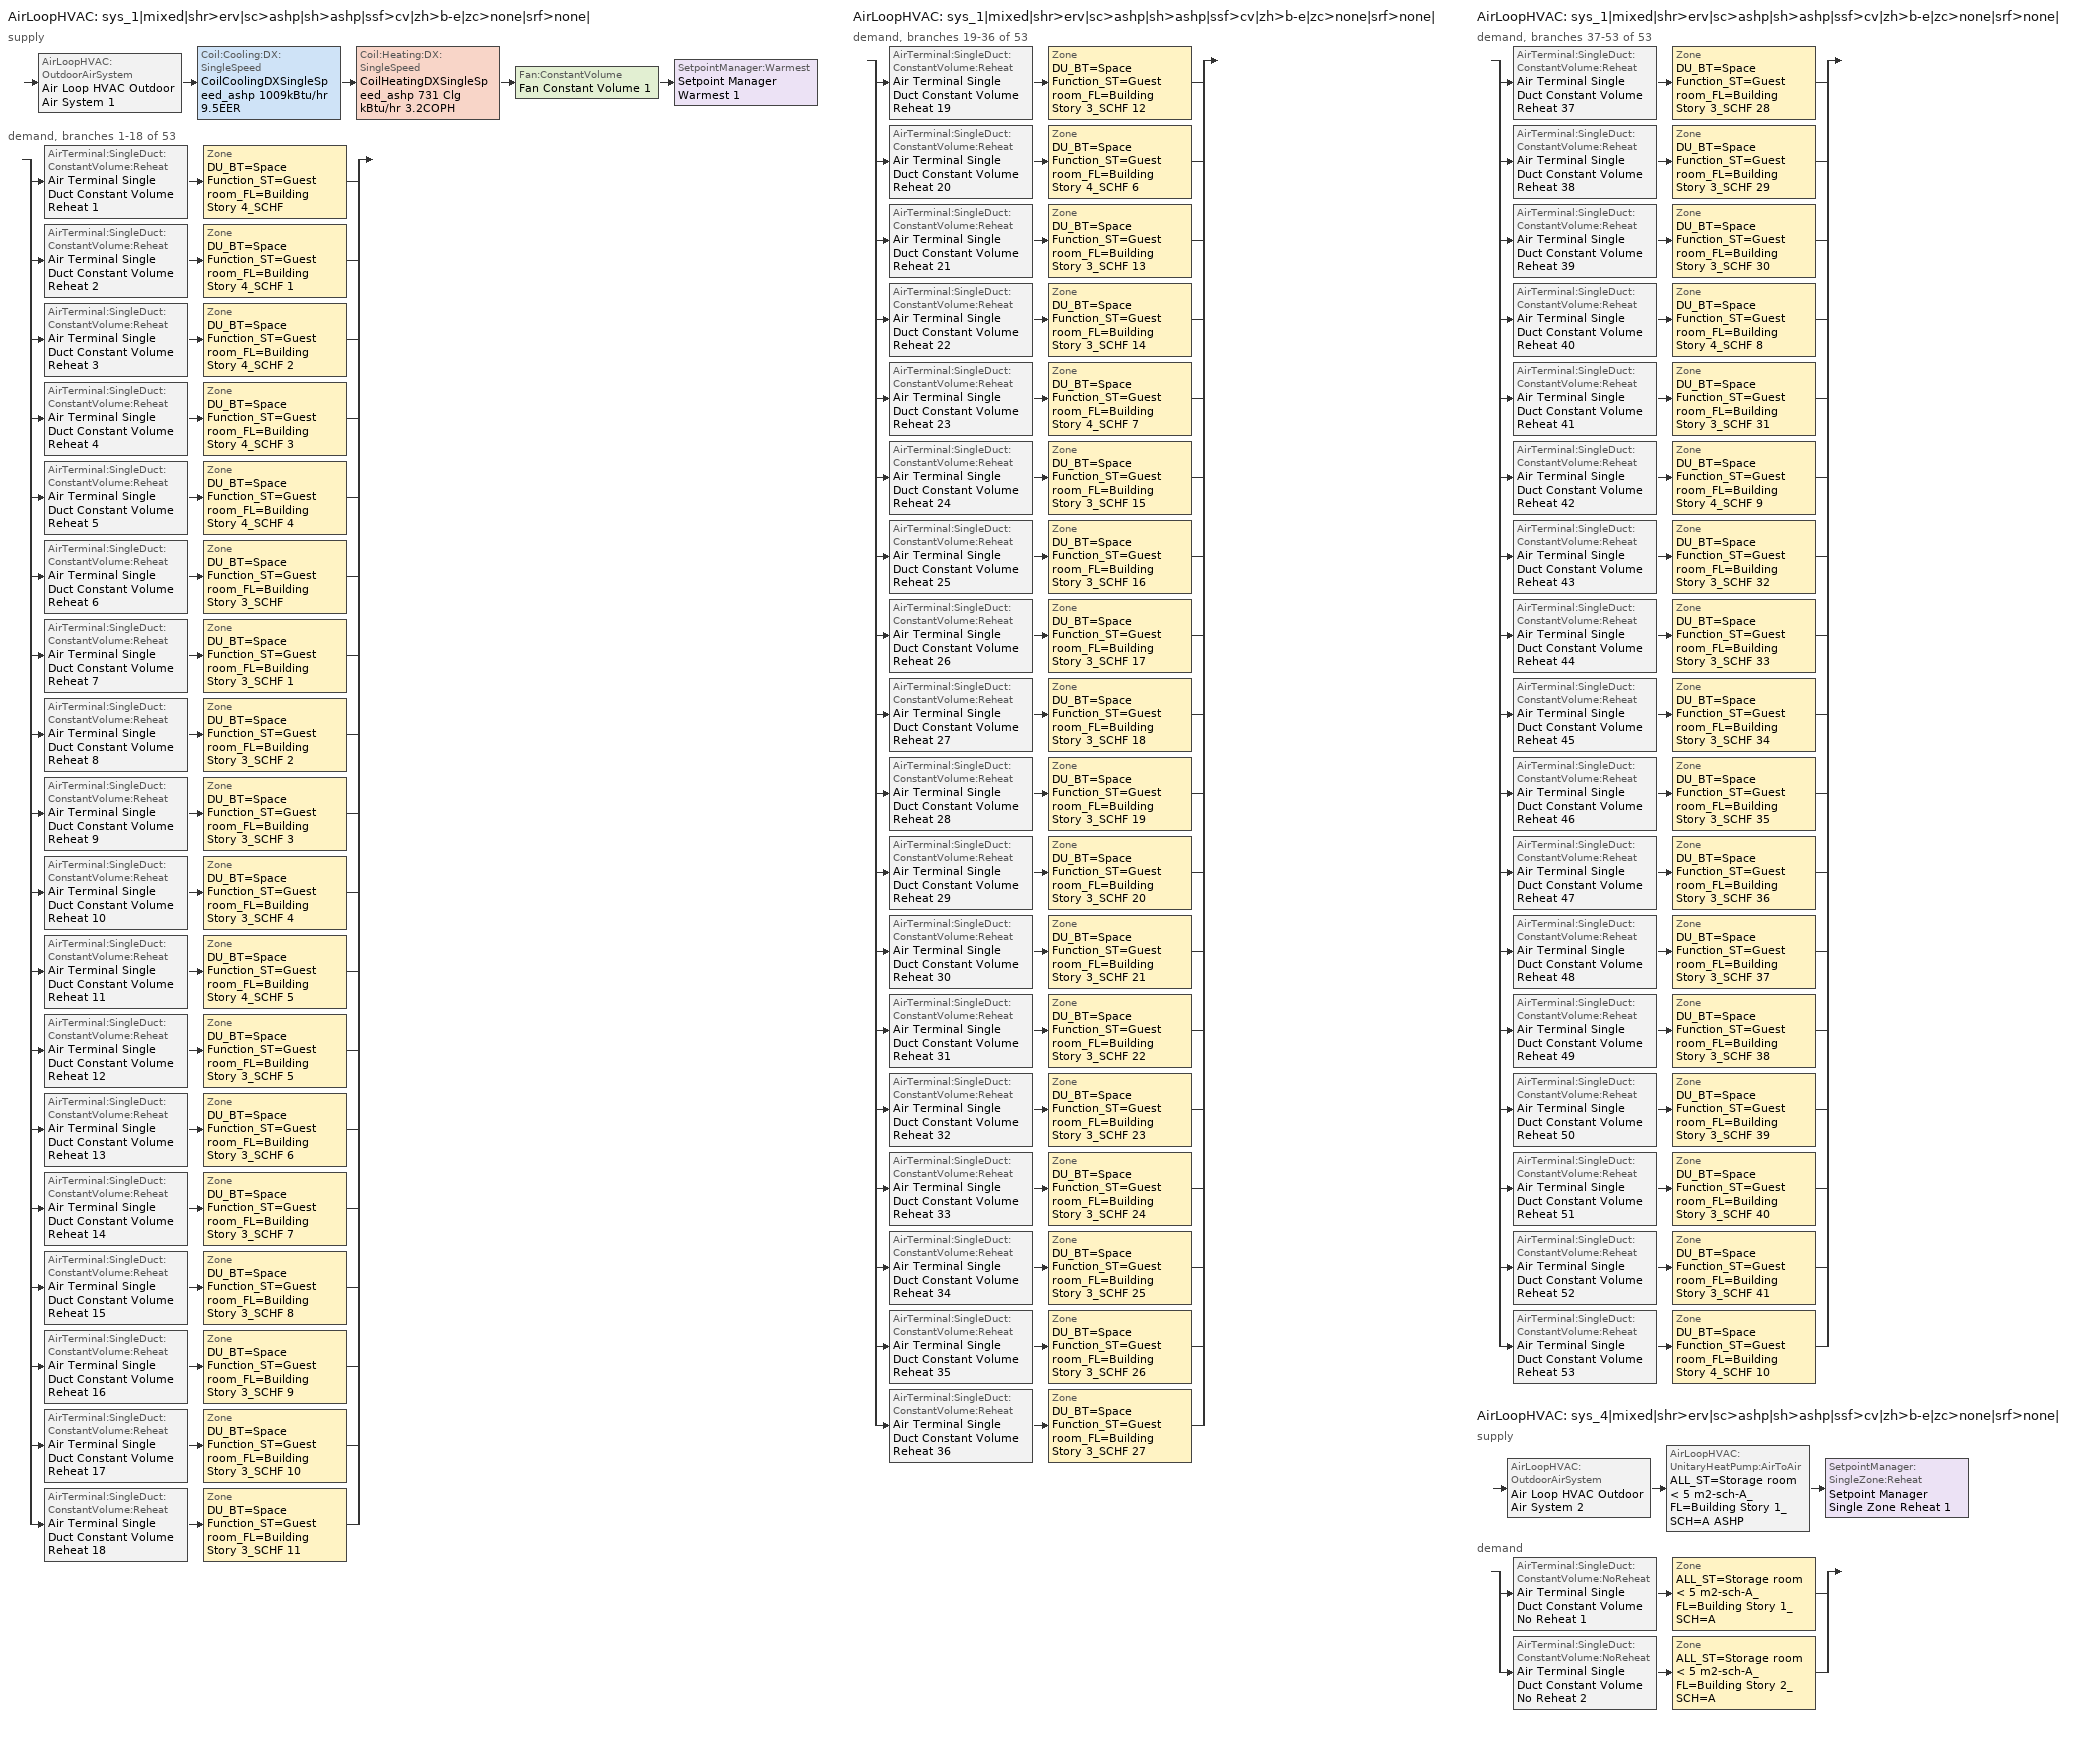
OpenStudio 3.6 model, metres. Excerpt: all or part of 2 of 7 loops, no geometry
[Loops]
AirLoopHVAC 'sys_1|mixed|shr>erv|sc>ashp|sh>ashp|ssf>cv|zh>b-e|zc>none|srf>none|'
 supply: AirLoopHVAC:OutdoorAirSystem 'Air Loop HVAC Outdoor Air System 1' > Coil:Cooling:DX:SingleSpeed 'CoilCoolingDXSingleSpeed_ashp 1009kBtu/hr 9.5EER' > Coil:Heating:DX:SingleSpeed 'CoilHeatingDXSingleSpeed_ashp 731 Clg kBtu/hr 3.2COPH' > Fan:ConstantVolume 'Fan Constant Volume 1' > SetpointManager:Warmest 'Setpoint Manager Warmest 1'
 demand, branches 1-18 of 53: split
  | AirTerminal:SingleDuct:ConstantVolume:Reheat 'Air Terminal Single Duct Constant Volume Reheat 1' > Zone 'DU_BT=Space Function_ST=Guest room_FL=Building Story 4_SCHF'
  | AirTerminal:SingleDuct:ConstantVolume:Reheat 'Air Terminal Single Duct Constant Volume Reheat 2' > Zone 'DU_BT=Space Function_ST=Guest room_FL=Building Story 4_SCHF 1'
  | AirTerminal:SingleDuct:ConstantVolume:Reheat 'Air Terminal Single Duct Constant Volume Reheat 3' > Zone 'DU_BT=Space Function_ST=Guest room_FL=Building Story 4_SCHF 2'
  | AirTerminal:SingleDuct:ConstantVolume:Reheat 'Air Terminal Single Duct Constant Volume Reheat 4' > Zone 'DU_BT=Space Function_ST=Guest room_FL=Building Story 4_SCHF 3'
  | AirTerminal:SingleDuct:ConstantVolume:Reheat 'Air Terminal Single Duct Constant Volume Reheat 5' > Zone 'DU_BT=Space Function_ST=Guest room_FL=Building Story 4_SCHF 4'
  | AirTerminal:SingleDuct:ConstantVolume:Reheat 'Air Terminal Single Duct Constant Volume Reheat 6' > Zone 'DU_BT=Space Function_ST=Guest room_FL=Building Story 3_SCHF'
  | AirTerminal:SingleDuct:ConstantVolume:Reheat 'Air Terminal Single Duct Constant Volume Reheat 7' > Zone 'DU_BT=Space Function_ST=Guest room_FL=Building Story 3_SCHF 1'
  | AirTerminal:SingleDuct:ConstantVolume:Reheat 'Air Terminal Single Duct Constant Volume Reheat 8' > Zone 'DU_BT=Space Function_ST=Guest room_FL=Building Story 3_SCHF 2'
  | AirTerminal:SingleDuct:ConstantVolume:Reheat 'Air Terminal Single Duct Constant Volume Reheat 9' > Zone 'DU_BT=Space Function_ST=Guest room_FL=Building Story 3_SCHF 3'
  | AirTerminal:SingleDuct:ConstantVolume:Reheat 'Air Terminal Single Duct Constant Volume Reheat 10' > Zone 'DU_BT=Space Function_ST=Guest room_FL=Building Story 3_SCHF 4'
  | AirTerminal:SingleDuct:ConstantVolume:Reheat 'Air Terminal Single Duct Constant Volume Reheat 11' > Zone 'DU_BT=Space Function_ST=Guest room_FL=Building Story 4_SCHF 5'
  | AirTerminal:SingleDuct:ConstantVolume:Reheat 'Air Terminal Single Duct Constant Volume Reheat 12' > Zone 'DU_BT=Space Function_ST=Guest room_FL=Building Story 3_SCHF 5'
  | AirTerminal:SingleDuct:ConstantVolume:Reheat 'Air Terminal Single Duct Constant Volume Reheat 13' > Zone 'DU_BT=Space Function_ST=Guest room_FL=Building Story 3_SCHF 6'
  | AirTerminal:SingleDuct:ConstantVolume:Reheat 'Air Terminal Single Duct Constant Volume Reheat 14' > Zone 'DU_BT=Space Function_ST=Guest room_FL=Building Story 3_SCHF 7'
  | AirTerminal:SingleDuct:ConstantVolume:Reheat 'Air Terminal Single Duct Constant Volume Reheat 15' > Zone 'DU_BT=Space Function_ST=Guest room_FL=Building Story 3_SCHF 8'
  | AirTerminal:SingleDuct:ConstantVolume:Reheat 'Air Terminal Single Duct Constant Volume Reheat 16' > Zone 'DU_BT=Space Function_ST=Guest room_FL=Building Story 3_SCHF 9'
  | AirTerminal:SingleDuct:ConstantVolume:Reheat 'Air Terminal Single Duct Constant Volume Reheat 17' > Zone 'DU_BT=Space Function_ST=Guest room_FL=Building Story 3_SCHF 10'
  | AirTerminal:SingleDuct:ConstantVolume:Reheat 'Air Terminal Single Duct Constant Volume Reheat 18' > Zone 'DU_BT=Space Function_ST=Guest room_FL=Building Story 3_SCHF 11'
AirLoopHVAC 'sys_1|mixed|shr>erv|sc>ashp|sh>ashp|ssf>cv|zh>b-e|zc>none|srf>none|'
 demand, branches 19-36 of 53: split
  | AirTerminal:SingleDuct:ConstantVolume:Reheat 'Air Terminal Single Duct Constant Volume Reheat 19' > Zone 'DU_BT=Space Function_ST=Guest room_FL=Building Story 3_SCHF 12'
  | AirTerminal:SingleDuct:ConstantVolume:Reheat 'Air Terminal Single Duct Constant Volume Reheat 20' > Zone 'DU_BT=Space Function_ST=Guest room_FL=Building Story 4_SCHF 6'
  | AirTerminal:SingleDuct:ConstantVolume:Reheat 'Air Terminal Single Duct Constant Volume Reheat 21' > Zone 'DU_BT=Space Function_ST=Guest room_FL=Building Story 3_SCHF 13'
  | AirTerminal:SingleDuct:ConstantVolume:Reheat 'Air Terminal Single Duct Constant Volume Reheat 22' > Zone 'DU_BT=Space Function_ST=Guest room_FL=Building Story 3_SCHF 14'
  | AirTerminal:SingleDuct:ConstantVolume:Reheat 'Air Terminal Single Duct Constant Volume Reheat 23' > Zone 'DU_BT=Space Function_ST=Guest room_FL=Building Story 4_SCHF 7'
  | AirTerminal:SingleDuct:ConstantVolume:Reheat 'Air Terminal Single Duct Constant Volume Reheat 24' > Zone 'DU_BT=Space Function_ST=Guest room_FL=Building Story 3_SCHF 15'
  | AirTerminal:SingleDuct:ConstantVolume:Reheat 'Air Terminal Single Duct Constant Volume Reheat 25' > Zone 'DU_BT=Space Function_ST=Guest room_FL=Building Story 3_SCHF 16'
  | AirTerminal:SingleDuct:ConstantVolume:Reheat 'Air Terminal Single Duct Constant Volume Reheat 26' > Zone 'DU_BT=Space Function_ST=Guest room_FL=Building Story 3_SCHF 17'
  | AirTerminal:SingleDuct:ConstantVolume:Reheat 'Air Terminal Single Duct Constant Volume Reheat 27' > Zone 'DU_BT=Space Function_ST=Guest room_FL=Building Story 3_SCHF 18'
  | AirTerminal:SingleDuct:ConstantVolume:Reheat 'Air Terminal Single Duct Constant Volume Reheat 28' > Zone 'DU_BT=Space Function_ST=Guest room_FL=Building Story 3_SCHF 19'
  | AirTerminal:SingleDuct:ConstantVolume:Reheat 'Air Terminal Single Duct Constant Volume Reheat 29' > Zone 'DU_BT=Space Function_ST=Guest room_FL=Building Story 3_SCHF 20'
  | AirTerminal:SingleDuct:ConstantVolume:Reheat 'Air Terminal Single Duct Constant Volume Reheat 30' > Zone 'DU_BT=Space Function_ST=Guest room_FL=Building Story 3_SCHF 21'
  | AirTerminal:SingleDuct:ConstantVolume:Reheat 'Air Terminal Single Duct Constant Volume Reheat 31' > Zone 'DU_BT=Space Function_ST=Guest room_FL=Building Story 3_SCHF 22'
  | AirTerminal:SingleDuct:ConstantVolume:Reheat 'Air Terminal Single Duct Constant Volume Reheat 32' > Zone 'DU_BT=Space Function_ST=Guest room_FL=Building Story 3_SCHF 23'
  | AirTerminal:SingleDuct:ConstantVolume:Reheat 'Air Terminal Single Duct Constant Volume Reheat 33' > Zone 'DU_BT=Space Function_ST=Guest room_FL=Building Story 3_SCHF 24'
  | AirTerminal:SingleDuct:ConstantVolume:Reheat 'Air Terminal Single Duct Constant Volume Reheat 34' > Zone 'DU_BT=Space Function_ST=Guest room_FL=Building Story 3_SCHF 25'
  | AirTerminal:SingleDuct:ConstantVolume:Reheat 'Air Terminal Single Duct Constant Volume Reheat 35' > Zone 'DU_BT=Space Function_ST=Guest room_FL=Building Story 3_SCHF 26'
  | AirTerminal:SingleDuct:ConstantVolume:Reheat 'Air Terminal Single Duct Constant Volume Reheat 36' > Zone 'DU_BT=Space Function_ST=Guest room_FL=Building Story 3_SCHF 27'
AirLoopHVAC 'sys_1|mixed|shr>erv|sc>ashp|sh>ashp|ssf>cv|zh>b-e|zc>none|srf>none|'
 demand, branches 37-53 of 53: split
  | AirTerminal:SingleDuct:ConstantVolume:Reheat 'Air Terminal Single Duct Constant Volume Reheat 37' > Zone 'DU_BT=Space Function_ST=Guest room_FL=Building Story 3_SCHF 28'
  | AirTerminal:SingleDuct:ConstantVolume:Reheat 'Air Terminal Single Duct Constant Volume Reheat 38' > Zone 'DU_BT=Space Function_ST=Guest room_FL=Building Story 3_SCHF 29'
  | AirTerminal:SingleDuct:ConstantVolume:Reheat 'Air Terminal Single Duct Constant Volume Reheat 39' > Zone 'DU_BT=Space Function_ST=Guest room_FL=Building Story 3_SCHF 30'
  | AirTerminal:SingleDuct:ConstantVolume:Reheat 'Air Terminal Single Duct Constant Volume Reheat 40' > Zone 'DU_BT=Space Function_ST=Guest room_FL=Building Story 4_SCHF 8'
  | AirTerminal:SingleDuct:ConstantVolume:Reheat 'Air Terminal Single Duct Constant Volume Reheat 41' > Zone 'DU_BT=Space Function_ST=Guest room_FL=Building Story 3_SCHF 31'
  | AirTerminal:SingleDuct:ConstantVolume:Reheat 'Air Terminal Single Duct Constant Volume Reheat 42' > Zone 'DU_BT=Space Function_ST=Guest room_FL=Building Story 4_SCHF 9'
  | AirTerminal:SingleDuct:ConstantVolume:Reheat 'Air Terminal Single Duct Constant Volume Reheat 43' > Zone 'DU_BT=Space Function_ST=Guest room_FL=Building Story 3_SCHF 32'
  | AirTerminal:SingleDuct:ConstantVolume:Reheat 'Air Terminal Single Duct Constant Volume Reheat 44' > Zone 'DU_BT=Space Function_ST=Guest room_FL=Building Story 3_SCHF 33'
  | AirTerminal:SingleDuct:ConstantVolume:Reheat 'Air Terminal Single Duct Constant Volume Reheat 45' > Zone 'DU_BT=Space Function_ST=Guest room_FL=Building Story 3_SCHF 34'
  | AirTerminal:SingleDuct:ConstantVolume:Reheat 'Air Terminal Single Duct Constant Volume Reheat 46' > Zone 'DU_BT=Space Function_ST=Guest room_FL=Building Story 3_SCHF 35'
  | AirTerminal:SingleDuct:ConstantVolume:Reheat 'Air Terminal Single Duct Constant Volume Reheat 47' > Zone 'DU_BT=Space Function_ST=Guest room_FL=Building Story 3_SCHF 36'
  | AirTerminal:SingleDuct:ConstantVolume:Reheat 'Air Terminal Single Duct Constant Volume Reheat 48' > Zone 'DU_BT=Space Function_ST=Guest room_FL=Building Story 3_SCHF 37'
  | AirTerminal:SingleDuct:ConstantVolume:Reheat 'Air Terminal Single Duct Constant Volume Reheat 49' > Zone 'DU_BT=Space Function_ST=Guest room_FL=Building Story 3_SCHF 38'
  | AirTerminal:SingleDuct:ConstantVolume:Reheat 'Air Terminal Single Duct Constant Volume Reheat 50' > Zone 'DU_BT=Space Function_ST=Guest room_FL=Building Story 3_SCHF 39'
  | AirTerminal:SingleDuct:ConstantVolume:Reheat 'Air Terminal Single Duct Constant Volume Reheat 51' > Zone 'DU_BT=Space Function_ST=Guest room_FL=Building Story 3_SCHF 40'
  | AirTerminal:SingleDuct:ConstantVolume:Reheat 'Air Terminal Single Duct Constant Volume Reheat 52' > Zone 'DU_BT=Space Function_ST=Guest room_FL=Building Story 3_SCHF 41'
  | AirTerminal:SingleDuct:ConstantVolume:Reheat 'Air Terminal Single Duct Constant Volume Reheat 53' > Zone 'DU_BT=Space Function_ST=Guest room_FL=Building Story 4_SCHF 10'
AirLoopHVAC 'sys_4|mixed|shr>erv|sc>ashp|sh>ashp|ssf>cv|zh>b-e|zc>none|srf>none|'
 supply: AirLoopHVAC:OutdoorAirSystem 'Air Loop HVAC Outdoor Air System 2' > AirLoopHVAC:UnitaryHeatPump:AirToAir 'ALL_ST=Storage room < 5 m2-sch-A_FL=Building Story 1_SCH=A ASHP' > SetpointManager:SingleZone:Reheat 'Setpoint Manager Single Zone Reheat 1'
 demand: split
  | AirTerminal:SingleDuct:ConstantVolume:NoReheat 'Air Terminal Single Duct Constant Volume No Reheat 1' > Zone 'ALL_ST=Storage room < 5 m2-sch-A_FL=Building Story 1_SCH=A'
  | AirTerminal:SingleDuct:ConstantVolume:NoReheat 'Air Terminal Single Duct Constant Volume No Reheat 2' > Zone 'ALL_ST=Storage room < 5 m2-sch-A_FL=Building Story 2_SCH=A'
[Sizing:Zone] Zone Cooling Design Supply Air Temperature Input Method=TemperatureDifference; Zone Cooling Design Supply Air Temperature {C}=14; Zone Cooling Design Supply Air Temperature Difference {deltaC}=11; Zone Heating Design Supply Air Temperature Input Method=TemperatureDifference; Zone Heating Design Supply Air Temperature {C}=40; Zone Heating Design Supply Air Temperature Difference {deltaC}=21; Zone Cooling Design Supply Air Humidity Ratio {kg-H2O/kg-air}=0.0085; Zone Heating Design Supply Air Humidity Ratio {kg-H2O/kg-air}=0.008; Zone Heating Sizing Factor=1.3; Zone Cooling Sizing Factor=1; Cooling Design Air Flow Method=DesignDay; Heating Design Air Flow Method=DesignDay; Account for Dedicated Outdoor Air System=No; Dedicated Outdoor Air System Control Strategy=NeutralSupplyAir; Dedicated Outdoor Air Low Setpoint Temperature for Design {C}=autosize; Dedicated Outdoor Air High Setpoint Temperature for Design {C}=autosize; Zone Load Sizing Method=Sensible Load Only No Latent Load; Zone Latent Cooling Design Supply Air Humidity Ratio Input Method=HumidityRatioDifference; Zone Cooling Design Supply Air Humidity Ratio Difference {kgWater/kgDryAir}=0.005; Zone Latent Heating Design Supply Air Humidity Ratio Input Method=HumidityRatioDifference; Zone Humidification Design Supply Air Humidity Ratio Difference {kgWater/kgDryAir}=0.005
DU_BT=Space Function_ST=Guest room_FL=Building Story 4_SCHF; DU_BT=Space Function_ST=Guest room_FL=Building Story 4_SCHF 1; DU_BT=Space Function_ST=Guest room_FL=Building Story 4_SCHF 2; DU_BT=Space Function_ST=Guest room_FL=Building Story 4_SCHF 3; DU_BT=Space Function_ST=Guest room_FL=Building Story 4_SCHF 4; DU_BT=Space Function_ST=Guest room_FL=Building Story 3_SCHF; DU_BT=Space Function_ST=Guest room_FL=Building Story 3_SCHF 1; DU_BT=Space Function_ST=Guest room_FL=Building Story 3_SCHF 2; DU_BT=Space Function_ST=Guest room_FL=Building Story 3_SCHF 3; DU_BT=Space Function_ST=Guest room_FL=Building Story 3_SCHF 4; DU_BT=Space Function_ST=Guest room_FL=Building Story 4_SCHF 5; DU_BT=Space Function_ST=Guest room_FL=Building Story 3_SCHF 5; DU_BT=Space Function_ST=Guest room_FL=Building Story 3_SCHF 6; DU_BT=Space Function_ST=Guest room_FL=Building Story 3_SCHF 7; DU_BT=Space Function_ST=Guest room_FL=Building Story 3_SCHF 8; DU_BT=Space Function_ST=Guest room_FL=Building Story 3_SCHF 9; DU_BT=Space Function_ST=Guest room_FL=Building Story 3_SCHF 10; DU_BT=Space Function_ST=Guest room_FL=Building Story 3_SCHF 11; DU_BT=Space Function_ST=Guest room_FL=Building Story 3_SCHF 12; DU_BT=Space Function_ST=Guest room_FL=Building Story 4_SCHF 6; DU_BT=Space Function_ST=Guest room_FL=Building Story 3_SCHF 13; DU_BT=Space Function_ST=Guest room_FL=Building Story 3_SCHF 14; DU_BT=Space Function_ST=Guest room_FL=Building Story 4_SCHF 7; DU_BT=Space Function_ST=Guest room_FL=Building Story 3_SCHF 15; DU_BT=Space Function_ST=Guest room_FL=Building Story 3_SCHF 16; DU_BT=Space Function_ST=Guest room_FL=Building Story 3_SCHF 17; DU_BT=Space Function_ST=Guest room_FL=Building Story 3_SCHF 18; DU_BT=Space Function_ST=Guest room_FL=Building Story 3_SCHF 19; DU_BT=Space Function_ST=Guest room_FL=Building Story 3_SCHF 20; DU_BT=Space Function_ST=Guest room_FL=Building Story 3_SCHF 21; DU_BT=Space Function_ST=Guest room_FL=Building Story 3_SCHF 22; DU_BT=Space Function_ST=Guest room_FL=Building Story 3_SCHF 23; DU_BT=Space Function_ST=Guest room_FL=Building Story 3_SCHF 24; DU_BT=Space Function_ST=Guest room_FL=Building Story 3_SCHF 25; DU_BT=Space Function_ST=Guest room_FL=Building Story 3_SCHF 26; DU_BT=Space Function_ST=Guest room_FL=Building Story 3_SCHF 27; DU_BT=Space Function_ST=Guest room_FL=Building Story 3_SCHF 28; DU_BT=Space Function_ST=Guest room_FL=Building Story 3_SCHF 29; DU_BT=Space Function_ST=Guest room_FL=Building Story 3_SCHF 30; DU_BT=Space Function_ST=Guest room_FL=Building Story 4_SCHF 8; DU_BT=Space Function_ST=Guest room_FL=Building Story 3_SCHF 31; DU_BT=Space Function_ST=Guest room_FL=Building Story 4_SCHF 9; DU_BT=Space Function_ST=Guest room_FL=Building Story 3_SCHF 32; DU_BT=Space Function_ST=Guest room_FL=Building Story 3_SCHF 33; DU_BT=Space Function_ST=Guest room_FL=Building Story 3_SCHF 34; DU_BT=Space Function_ST=Guest room_FL=Building Story 3_SCHF 35; DU_BT=Space Function_ST=Guest room_FL=Building Story 3_SCHF 36; DU_BT=Space Function_ST=Guest room_FL=Building Story 3_SCHF 37; DU_BT=Space Function_ST=Guest room_FL=Building Story 3_SCHF 38; DU_BT=Space Function_ST=Guest room_FL=Building Story 3_SCHF 39; DU_BT=Space Function_ST=Guest room_FL=Building Story 3_SCHF 40; DU_BT=Space Function_ST=Guest room_FL=Building Story 3_SCHF 41; DU_BT=Space Function_ST=Guest room_FL=Building Story 4_SCHF 10; ALL_ST=Storage room < 5 m2-sch-A_FL=Building Story 1_SCH=A; ALL_ST=Storage room < 5 m2-sch-A_FL=Building Story 2_SCH=A
[Zone equipment]
DU_BT=Space Function_ST=Guest room_FL=Building Story 4_SCHF: Zone HVAC Baseboard Convective Electric 1, Air Terminal Single Duct Constant Volume Reheat 1
DU_BT=Space Function_ST=Guest room_FL=Building Story 4_SCHF 1: Zone HVAC Baseboard Convective Electric 2, Air Terminal Single Duct Constant Volume Reheat 2
DU_BT=Space Function_ST=Guest room_FL=Building Story 4_SCHF 2: Zone HVAC Baseboard Convective Electric 3, Air Terminal Single Duct Constant Volume Reheat 3
DU_BT=Space Function_ST=Guest room_FL=Building Story 4_SCHF 3: Zone HVAC Baseboard Convective Electric 4, Air Terminal Single Duct Constant Volume Reheat 4
DU_BT=Space Function_ST=Guest room_FL=Building Story 4_SCHF 4: Zone HVAC Baseboard Convective Electric 5, Air Terminal Single Duct Constant Volume Reheat 5
DU_BT=Space Function_ST=Guest room_FL=Building Story 3_SCHF: Zone HVAC Baseboard Convective Electric 6, Air Terminal Single Duct Constant Volume Reheat 6
DU_BT=Space Function_ST=Guest room_FL=Building Story 3_SCHF 1: Zone HVAC Baseboard Convective Electric 7, Air Terminal Single Duct Constant Volume Reheat 7
DU_BT=Space Function_ST=Guest room_FL=Building Story 3_SCHF 2: Zone HVAC Baseboard Convective Electric 8, Air Terminal Single Duct Constant Volume Reheat 8
DU_BT=Space Function_ST=Guest room_FL=Building Story 3_SCHF 3: Zone HVAC Baseboard Convective Electric 9, Air Terminal Single Duct Constant Volume Reheat 9
DU_BT=Space Function_ST=Guest room_FL=Building Story 3_SCHF 4: Zone HVAC Baseboard Convective Electric 10, Air Terminal Single Duct Constant Volume Reheat 10
DU_BT=Space Function_ST=Guest room_FL=Building Story 4_SCHF 5: Zone HVAC Baseboard Convective Electric 11, Air Terminal Single Duct Constant Volume Reheat 11
DU_BT=Space Function_ST=Guest room_FL=Building Story 3_SCHF 5: Zone HVAC Baseboard Convective Electric 12, Air Terminal Single Duct Constant Volume Reheat 12
DU_BT=Space Function_ST=Guest room_FL=Building Story 3_SCHF 6: Zone HVAC Baseboard Convective Electric 13, Air Terminal Single Duct Constant Volume Reheat 13
DU_BT=Space Function_ST=Guest room_FL=Building Story 3_SCHF 7: Zone HVAC Baseboard Convective Electric 14, Air Terminal Single Duct Constant Volume Reheat 14
DU_BT=Space Function_ST=Guest room_FL=Building Story 3_SCHF 8: Zone HVAC Baseboard Convective Electric 15, Air Terminal Single Duct Constant Volume Reheat 15
DU_BT=Space Function_ST=Guest room_FL=Building Story 3_SCHF 9: Zone HVAC Baseboard Convective Electric 16, Air Terminal Single Duct Constant Volume Reheat 16
DU_BT=Space Function_ST=Guest room_FL=Building Story 3_SCHF 10: Zone HVAC Baseboard Convective Electric 17, Air Terminal Single Duct Constant Volume Reheat 17
DU_BT=Space Function_ST=Guest room_FL=Building Story 3_SCHF 11: Zone HVAC Baseboard Convective Electric 18, Air Terminal Single Duct Constant Volume Reheat 18
DU_BT=Space Function_ST=Guest room_FL=Building Story 3_SCHF 12: Zone HVAC Baseboard Convective Electric 19, Air Terminal Single Duct Constant Volume Reheat 19
DU_BT=Space Function_ST=Guest room_FL=Building Story 4_SCHF 6: Zone HVAC Baseboard Convective Electric 20, Air Terminal Single Duct Constant Volume Reheat 20
DU_BT=Space Function_ST=Guest room_FL=Building Story 3_SCHF 13: Zone HVAC Baseboard Convective Electric 21, Air Terminal Single Duct Constant Volume Reheat 21
DU_BT=Space Function_ST=Guest room_FL=Building Story 3_SCHF 14: Zone HVAC Baseboard Convective Electric 22, Air Terminal Single Duct Constant Volume Reheat 22
DU_BT=Space Function_ST=Guest room_FL=Building Story 4_SCHF 7: Zone HVAC Baseboard Convective Electric 23, Air Terminal Single Duct Constant Volume Reheat 23
DU_BT=Space Function_ST=Guest room_FL=Building Story 3_SCHF 15: Zone HVAC Baseboard Convective Electric 24, Air Terminal Single Duct Constant Volume Reheat 24
DU_BT=Space Function_ST=Guest room_FL=Building Story 3_SCHF 16: Zone HVAC Baseboard Convective Electric 25, Air Terminal Single Duct Constant Volume Reheat 25
DU_BT=Space Function_ST=Guest room_FL=Building Story 3_SCHF 17: Zone HVAC Baseboard Convective Electric 26, Air Terminal Single Duct Constant Volume Reheat 26
DU_BT=Space Function_ST=Guest room_FL=Building Story 3_SCHF 18: Zone HVAC Baseboard Convective Electric 27, Air Terminal Single Duct Constant Volume Reheat 27
DU_BT=Space Function_ST=Guest room_FL=Building Story 3_SCHF 19: Zone HVAC Baseboard Convective Electric 28, Air Terminal Single Duct Constant Volume Reheat 28
DU_BT=Space Function_ST=Guest room_FL=Building Story 3_SCHF 20: Zone HVAC Baseboard Convective Electric 29, Air Terminal Single Duct Constant Volume Reheat 29
DU_BT=Space Function_ST=Guest room_FL=Building Story 3_SCHF 21: Zone HVAC Baseboard Convective Electric 30, Air Terminal Single Duct Constant Volume Reheat 30
DU_BT=Space Function_ST=Guest room_FL=Building Story 3_SCHF 22: Zone HVAC Baseboard Convective Electric 31, Air Terminal Single Duct Constant Volume Reheat 31
DU_BT=Space Function_ST=Guest room_FL=Building Story 3_SCHF 23: Zone HVAC Baseboard Convective Electric 32, Air Terminal Single Duct Constant Volume Reheat 32
DU_BT=Space Function_ST=Guest room_FL=Building Story 3_SCHF 24: Zone HVAC Baseboard Convective Electric 33, Air Terminal Single Duct Constant Volume Reheat 33
DU_BT=Space Function_ST=Guest room_FL=Building Story 3_SCHF 25: Zone HVAC Baseboard Convective Electric 34, Air Terminal Single Duct Constant Volume Reheat 34
DU_BT=Space Function_ST=Guest room_FL=Building Story 3_SCHF 26: Zone HVAC Baseboard Convective Electric 35, Air Terminal Single Duct Constant Volume Reheat 35
DU_BT=Space Function_ST=Guest room_FL=Building Story 3_SCHF 27: Zone HVAC Baseboard Convective Electric 36, Air Terminal Single Duct Constant Volume Reheat 36
DU_BT=Space Function_ST=Guest room_FL=Building Story 3_SCHF 28: Zone HVAC Baseboard Convective Electric 37, Air Terminal Single Duct Constant Volume Reheat 37
DU_BT=Space Function_ST=Guest room_FL=Building Story 3_SCHF 29: Zone HVAC Baseboard Convective Electric 38, Air Terminal Single Duct Constant Volume Reheat 38
DU_BT=Space Function_ST=Guest room_FL=Building Story 3_SCHF 30: Zone HVAC Baseboard Convective Electric 39, Air Terminal Single Duct Constant Volume Reheat 39
DU_BT=Space Function_ST=Guest room_FL=Building Story 4_SCHF 8: Zone HVAC Baseboard Convective Electric 40, Air Terminal Single Duct Constant Volume Reheat 40
DU_BT=Space Function_ST=Guest room_FL=Building Story 3_SCHF 31: Zone HVAC Baseboard Convective Electric 41, Air Terminal Single Duct Constant Volume Reheat 41
DU_BT=Space Function_ST=Guest room_FL=Building Story 4_SCHF 9: Zone HVAC Baseboard Convective Electric 42, Air Terminal Single Duct Constant Volume Reheat 42
DU_BT=Space Function_ST=Guest room_FL=Building Story 3_SCHF 32: Zone HVAC Baseboard Convective Electric 43, Air Terminal Single Duct Constant Volume Reheat 43
DU_BT=Space Function_ST=Guest room_FL=Building Story 3_SCHF 33: Zone HVAC Baseboard Convective Electric 44, Air Terminal Single Duct Constant Volume Reheat 44
DU_BT=Space Function_ST=Guest room_FL=Building Story 3_SCHF 34: Zone HVAC Baseboard Convective Electric 45, Air Terminal Single Duct Constant Volume Reheat 45
DU_BT=Space Function_ST=Guest room_FL=Building Story 3_SCHF 35: Zone HVAC Baseboard Convective Electric 46, Air Terminal Single Duct Constant Volume Reheat 46
DU_BT=Space Function_ST=Guest room_FL=Building Story 3_SCHF 36: Zone HVAC Baseboard Convective Electric 47, Air Terminal Single Duct Constant Volume Reheat 47
DU_BT=Space Function_ST=Guest room_FL=Building Story 3_SCHF 37: Zone HVAC Baseboard Convective Electric 48, Air Terminal Single Duct Constant Volume Reheat 48
DU_BT=Space Function_ST=Guest room_FL=Building Story 3_SCHF 38: Zone HVAC Baseboard Convective Electric 49, Air Terminal Single Duct Constant Volume Reheat 49
DU_BT=Space Function_ST=Guest room_FL=Building Story 3_SCHF 39: Zone HVAC Baseboard Convective Electric 50, Air Terminal Single Duct Constant Volume Reheat 50
DU_BT=Space Function_ST=Guest room_FL=Building Story 3_SCHF 40: Zone HVAC Baseboard Convective Electric 51, Air Terminal Single Duct Constant Volume Reheat 51
DU_BT=Space Function_ST=Guest room_FL=Building Story 3_SCHF 41: Zone HVAC Baseboard Convective Electric 52, Air Terminal Single Duct Constant Volume Reheat 52
DU_BT=Space Function_ST=Guest room_FL=Building Story 4_SCHF 10: Zone HVAC Baseboard Convective Electric 53, Air Terminal Single Duct Constant Volume Reheat 53
ALL_ST=Storage room < 5 m2-sch-A_FL=Building Story 1_SCH=A: Zone HVAC Baseboard Convective Electric 54, Air Terminal Single Duct Constant Volume No Reheat 1
ALL_ST=Storage room < 5 m2-sch-A_FL=Building Story 2_SCH=A: Zone HVAC Baseboard Convective Electric 55, Air Terminal Single Duct Constant Volume No Reheat 2
[AirLoopHVAC] Design Supply Air Flow Rate {m3/s}=autosize; Design Return Air Flow Fraction of Supply Air Flow=1
Name | Availability Schedule
sys_1|mixed|shr>erv|sc>ashp|sh>ashp|ssf>cv|zh>b-e|zc>none|srf>none| | sys_1|mixed|shr>none|sc>ashp|sh>ashp|ssf>cv|zh>b-e|zc>none|srf>none| Occ Sch
sys_4|mixed|shr>erv|sc>ashp|sh>ashp|ssf>cv|zh>b-e|zc>none|srf>none| | sys_4|mixed|shr>none|sc>ashp|sh>ashp|ssf>cv|zh>b-e|zc>none|srf>none| Occ Sch
[Sizing:System] Design Outdoor Air Flow Rate {m3/s}=Autosize; Central Heating Maximum System Air Flow Ratio=1; Preheat Design Temperature {C}=7; Preheat Design Humidity Ratio {kg-H2O/kg-Air}=0.008; Precool Design Temperature {C}=13; Precool Design Humidity Ratio {kg-H2O/kg-Air}=0.008; Central Cooling Design Supply Air Temperature {C}=13; Central Heating Design Supply Air Temperature {C}=43; Sizing Option=NonCoincident; Central Cooling Design Supply Air Humidity Ratio {kg-H2O/kg-Air}=0.0085; Central Heating Design Supply Air Humidity Ratio {kg-H2O/kg-Air}=0.008; Cooling Design Air Flow Method=DesignDay; Cooling Design Air Flow Rate {m3/s}=0; Heating Design Air Flow Method=DesignDay; Heating Design Air Flow Rate {m3/s}=0; System Outdoor Air Method=ZoneSum; Zone Maximum Outdoor Air Fraction=1; Cooling Supply Air Flow Rate Per Floor Area {m3/s-m2}=0.00996765; Cooling Fraction of Autosized Cooling Supply Air Flow Rate=1; Cooling Supply Air Flow Rate Per Unit Cooling Capacity {m3/s-W}=3.94755e-05; Heating Supply Air Flow Rate Per Floor Area {m3/s-m2}=0.00996765; Heating Fraction of Autosized Heating Supply Air Flow Rate=1; Heating Fraction of Autosized Cooling Supply Air Flow Rate=1; Heating Supply Air Flow Rate Per Unit Heating Capacity {m3/s-W}=3.15882e-05; Cooling Design Capacity Method=CoolingDesignCapacity; Cooling Design Capacity {W}=autosize; Cooling Design Capacity Per Floor Area {W/m2}=234.7; Fraction of Autosized Cooling Design Capacity=1; Heating Design Capacity Method=HeatingDesignCapacity; Heating Design Capacity {W}=autosize; Heating Design Capacity Per Floor Area {W/m2}=157; Fraction of Autosized Heating Design Capacity=1; Central Cooling Capacity Control Method=OnOff; Occupant Diversity=autosize
Name | Type of Load to Size On | 100% Outdoor Air in Cooling | 100% Outdoor Air in Heating
sys_1|mixed|shr>erv|sc>ashp|sh>ashp|ssf>cv|zh>b-e|zc>none|srf>none| | Total | Yes | Yes
sys_4|mixed|shr>erv|sc>ashp|sh>ashp|ssf>cv|zh>b-e|zc>none|srf>none| | Sensible | No | No
[Fan:ConstantVolume]
Fan Constant Volume 1: Availability Schedule=Always On Discrete; Fan Total Efficiency=0.39975; Pressure Rise {Pa}=640; Maximum Flow Rate {m3/s}=AutoSize; Motor Efficiency=0.615
[Coil:Heating:DX:SingleSpeed] Availability Schedule=Always On Discrete; Rated Air Flow Rate {m3/s}=Autosize; Rated Supply Fan Power Per Volume Flow Rate 2017 {W/(m3/s)}=773.3; Rated Supply Fan Power Per Volume Flow Rate 2023 {W/(m3/s)}=934.4; Total Heating Capacity Function of Temperature Curve=DXHEAT-NECB2011-REF-CAPFT; Total Heating Capacity Function of Flow Fraction Curve=DXHEAT-NECB2011-REF-CAPFFLOW; Energy Input Ratio Function of Temperature Curve=DXHEAT-NECB2011-REF-EIRFT; Energy Input Ratio Function of Flow Fraction Curve=DXHEAT-NECB2011-REF-EIRFFLOW; Part Load Fraction Correlation Curve=DXHEAT-NECB2011-REF-PLFFPLR; Minimum Outdoor Dry-Bulb Temperature for Compressor Operation {C}=-10; Defrost Strategy=Resistive; Defrost Control=Timed; Defrost Time Period Fraction=0.166667; Resistive Defrost Heater Capacity {W}=2000
Name | Rated Total Heating Capacity {W} | Rated COP {W/W}
CoilHeatingDXSingleSpeed_ashp 731 Clg kBtu/hr 3.2COPH | 214117 | 3.74441
CoilHeatingDXSingleSpeed_ashp 1 133 Clg kBtu/hr 3.3COPH | 39039.7 | 3.56966
[Coil:Cooling:DX:SingleSpeed] Availability Schedule=Always On Discrete; Rated Total Cooling Capacity {W}=autosize; Rated Sensible Heat Ratio=autosize; Rated Air Flow Rate {m3/s}=autosize; Rated Evaporator Fan Power Per Volume Flow Rate 2017 {W/(m3/s)}=773.3; Rated Evaporator Fan Power Per Volume Flow Rate 2023 {W/(m3/s)}=934.4; Total Cooling Capacity Function of Temperature Curve=DXCOOL-NECB2011-REF-CAPFT; Total Cooling Capacity Function of Flow Fraction Curve=DXCOOL-NECB2011-REF-CAPFFLOW; Energy Input Ratio Function of Temperature Curve=DXCOOL-NECB2011-REF-COOLEIRFT; Energy Input Ratio Function of Flow Fraction Curve=DXCOOL-NECB2011-REF-COOLEIRFFLOW; Part Load Fraction Correlation Curve=DXCOOL-NECB2011-REF-COOLPLFFPLR; Minimum Outdoor Dry-Bulb Temperature for Compressor Operation {C}=-25; Nominal Time for Condensate Removal to Begin {s}=0; Ratio of Initial Moisture Evaporation Rate and Steady State Latent Capacity=0; Maximum Cycling Rate {cycles/hr}=0; Latent Capacity Time Constant {s}=0; Condenser Type=AirCooled; Evaporative Condenser Effectiveness=0.9; Evaporative Condenser Air Flow Rate {m3/s}=autosize; Evaporative Condenser Pump Rated Power Consumption {W}=autosize; Crankcase Heater Capacity {W}=0; Maximum Outdoor Dry-Bulb Temperature for Crankcase Heater Operation {C}=10; Basin Heater Capacity {W/K}=0; Basin Heater Setpoint Temperature {C}=2
Name | Rated COP {W/W}
CoilCoolingDXSingleSpeed_ashp 1009kBtu/hr 9.5EER | 3.2994
CoilCoolingDXSingleSpeed_ashp 1 184kBtu/hr 10.6EER | 3.66565
[Controller:OutdoorAir] Minimum Outdoor Air Flow Rate {m3/s}=autosize; Maximum Outdoor Air Flow Rate {m3/s}=Autosize; Economizer Control Type=DifferentialEnthalpy; Economizer Control Action Type=ModulateFlow; Lockout Type=NoLockout; Minimum Limit Type=FixedMinimum; High Humidity Control=No
Name | Minimum Outdoor Air Schedule | Controller Mechanical Ventilation | Heat Recovery Bypass Control Type
Controller Outdoor Air 1 | sys_1|mixed|shr>none|sc>ashp|sh>ashp|ssf>cv|zh>b-e|zc>none|srf>none| Occ Sch | Controller Mechanical Ventilation 1 | BypassWhenWithinEconomizerLimits
Controller Outdoor Air 2 | sys_4|mixed|shr>none|sc>ashp|sh>ashp|ssf>cv|zh>b-e|zc>none|srf>none| Occ Sch | Controller Mechanical Ventilation 2 | BypassWhenOAFlowGreaterThanMinimum
[Controller:MechanicalVentilation] Availability Schedule=Always On Discrete; System Outdoor Air Method=ZoneSum
Controller Mechanical Ventilation 1; Controller Mechanical Ventilation 2
[AirLoopHVAC:OutdoorAirSystem]
Name | Controller
Air Loop HVAC Outdoor Air System 1 | Controller Outdoor Air 1
Air Loop HVAC Outdoor Air System 2 | Controller Outdoor Air 2
[SetpointManager:Warmest]
Setpoint Manager Warmest 1: Control Variable=Temperature; Minimum Setpoint Temperature {C}=13; Maximum Setpoint Temperature {C}=20; Strategy=MaximumTemperature; Setpoint Node or NodeList=sys_1|mixed|shr>erv|sc>ashp|sh>ashp|ssf>cv|zh>b-e|zc>none|srf>none| Supply Outlet Node
[ZoneHVAC:Baseboard:Convective:Electric] Availability Schedule=Always On Discrete; Nominal Capacity {W}=autosize; Efficiency=1
Zone HVAC Baseboard Convective Electric 1; Zone HVAC Baseboard Convective Electric 2; Zone HVAC Baseboard Convective Electric 3; Zone HVAC Baseboard Convective Electric 4; Zone HVAC Baseboard Convective Electric 5; Zone HVAC Baseboard Convective Electric 6; Zone HVAC Baseboard Convective Electric 7; Zone HVAC Baseboard Convective Electric 8; Zone HVAC Baseboard Convective Electric 9; Zone HVAC Baseboard Convective Electric 10; Zone HVAC Baseboard Convective Electric 11; Zone HVAC Baseboard Convective Electric 12; Zone HVAC Baseboard Convective Electric 13; Zone HVAC Baseboard Convective Electric 14; Zone HVAC Baseboard Convective Electric 15; Zone HVAC Baseboard Convective Electric 16; Zone HVAC Baseboard Convective Electric 17; Zone HVAC Baseboard Convective Electric 18; Zone HVAC Baseboard Convective Electric 19; Zone HVAC Baseboard Convective Electric 20; Zone HVAC Baseboard Convective Electric 21; Zone HVAC Baseboard Convective Electric 22; Zone HVAC Baseboard Convective Electric 23; Zone HVAC Baseboard Convective Electric 24; Zone HVAC Baseboard Convective Electric 25; Zone HVAC Baseboard Convective Electric 26; Zone HVAC Baseboard Convective Electric 27; Zone HVAC Baseboard Convective Electric 28; Zone HVAC Baseboard Convective Electric 29; Zone HVAC Baseboard Convective Electric 30; Zone HVAC Baseboard Convective Electric 31; Zone HVAC Baseboard Convective Electric 32; Zone HVAC Baseboard Convective Electric 33; Zone HVAC Baseboard Convective Electric 34; Zone HVAC Baseboard Convective Electric 35; Zone HVAC Baseboard Convective Electric 36; Zone HVAC Baseboard Convective Electric 37; Zone HVAC Baseboard Convective Electric 38; Zone HVAC Baseboard Convective Electric 39; Zone HVAC Baseboard Convective Electric 40; Zone HVAC Baseboard Convective Electric 41; Zone HVAC Baseboard Convective Electric 42; Zone HVAC Baseboard Convective Electric 43; Zone HVAC Baseboard Convective Electric 44; Zone HVAC Baseboard Convective Electric 45; Zone HVAC Baseboard Convective Electric 46; Zone HVAC Baseboard Convective Electric 47; Zone HVAC Baseboard Convective Electric 48; Zone HVAC Baseboard Convective Electric 49; Zone HVAC Baseboard Convective Electric 50; Zone HVAC Baseboard Convective Electric 51; Zone HVAC Baseboard Convective Electric 52; Zone HVAC Baseboard Convective Electric 53; Zone HVAC Baseboard Convective Electric 54; Zone HVAC Baseboard Convective Electric 55
[Coil:Heating:Electric] Availability Schedule=Always On Discrete
Coil Heating Electric 1; Coil Heating Electric 2; Coil Heating Electric 3; Coil Heating Electric 4; Coil Heating Electric 5; Coil Heating Electric 6; Coil Heating Electric 7; Coil Heating Electric 8; Coil Heating Electric 9; Coil Heating Electric 10; Coil Heating Electric 11; Coil Heating Electric 12; Coil Heating Electric 13; Coil Heating Electric 14; Coil Heating Electric 15; Coil Heating Electric 16; Coil Heating Electric 17; Coil Heating Electric 18; Coil Heating Electric 19; Coil Heating Electric 20; Coil Heating Electric 21; Coil Heating Electric 22; Coil Heating Electric 23; Coil Heating Electric 24; Coil Heating Electric 25; Coil Heating Electric 26; Coil Heating Electric 27; Coil Heating Electric 28; Coil Heating Electric 29; Coil Heating Electric 30; Coil Heating Electric 31; Coil Heating Electric 32; Coil Heating Electric 33; Coil Heating Electric 34; Coil Heating Electric 35; Coil Heating Electric 36; Coil Heating Electric 37; Coil Heating Electric 38; Coil Heating Electric 39; Coil Heating Electric 40; Coil Heating Electric 41; Coil Heating Electric 42; Coil Heating Electric 43; Coil Heating Electric 44; Coil Heating Electric 45; Coil Heating Electric 46; Coil Heating Electric 47; Coil Heating Electric 48; Coil Heating Electric 49; Coil Heating Electric 50; Coil Heating Electric 51; Coil Heating Electric 52; Coil Heating Electric 53; Coil Heating Electric 54
[AirTerminal:SingleDuct:ConstantVolume:Reheat] Availability Schedule=Always On Discrete; Maximum Air Flow Rate {m3/s}=autosize; Maximum Hot Water or Steam Flow Rate {m3/s}=autosize; Minimum Hot Water or Steam Flow Rate {m3/s}=0; Convergence Tolerance=0.001; Maximum Reheat Air Temperature {C}=35
Name | Reheat Coil
Air Terminal Single Duct Constant Volume Reheat 1 | Coil Heating Electric 1
Air Terminal Single Duct Constant Volume Reheat 2 | Coil Heating Electric 2
Air Terminal Single Duct Constant Volume Reheat 3 | Coil Heating Electric 3
Air Terminal Single Duct Constant Volume Reheat 4 | Coil Heating Electric 4
Air Terminal Single Duct Constant Volume Reheat 5 | Coil Heating Electric 5
Air Terminal Single Duct Constant Volume Reheat 6 | Coil Heating Electric 6
Air Terminal Single Duct Constant Volume Reheat 7 | Coil Heating Electric 7
Air Terminal Single Duct Constant Volume Reheat 8 | Coil Heating Electric 8
Air Terminal Single Duct Constant Volume Reheat 9 | Coil Heating Electric 9
Air Terminal Single Duct Constant Volume Reheat 10 | Coil Heating Electric 10
Air Terminal Single Duct Constant Volume Reheat 11 | Coil Heating Electric 11
Air Terminal Single Duct Constant Volume Reheat 12 | Coil Heating Electric 12
Air Terminal Single Duct Constant Volume Reheat 13 | Coil Heating Electric 13
Air Terminal Single Duct Constant Volume Reheat 14 | Coil Heating Electric 14
Air Terminal Single Duct Constant Volume Reheat 15 | Coil Heating Electric 15
Air Terminal Single Duct Constant Volume Reheat 16 | Coil Heating Electric 16
Air Terminal Single Duct Constant Volume Reheat 17 | Coil Heating Electric 17
Air Terminal Single Duct Constant Volume Reheat 18 | Coil Heating Electric 18
Air Terminal Single Duct Constant Volume Reheat 19 | Coil Heating Electric 19
Air Terminal Single Duct Constant Volume Reheat 20 | Coil Heating Electric 20
Air Terminal Single Duct Constant Volume Reheat 21 | Coil Heating Electric 21
Air Terminal Single Duct Constant Volume Reheat 22 | Coil Heating Electric 22
Air Terminal Single Duct Constant Volume Reheat 23 | Coil Heating Electric 23
Air Terminal Single Duct Constant Volume Reheat 24 | Coil Heating Electric 24
Air Terminal Single Duct Constant Volume Reheat 25 | Coil Heating Electric 25
Air Terminal Single Duct Constant Volume Reheat 26 | Coil Heating Electric 26
Air Terminal Single Duct Constant Volume Reheat 27 | Coil Heating Electric 27
Air Terminal Single Duct Constant Volume Reheat 28 | Coil Heating Electric 28
Air Terminal Single Duct Constant Volume Reheat 29 | Coil Heating Electric 29
Air Terminal Single Duct Constant Volume Reheat 30 | Coil Heating Electric 30
Air Terminal Single Duct Constant Volume Reheat 31 | Coil Heating Electric 31
Air Terminal Single Duct Constant Volume Reheat 32 | Coil Heating Electric 32
Air Terminal Single Duct Constant Volume Reheat 33 | Coil Heating Electric 33
Air Terminal Single Duct Constant Volume Reheat 34 | Coil Heating Electric 34
Air Terminal Single Duct Constant Volume Reheat 35 | Coil Heating Electric 35
Air Terminal Single Duct Constant Volume Reheat 36 | Coil Heating Electric 36
Air Terminal Single Duct Constant Volume Reheat 37 | Coil Heating Electric 37
Air Terminal Single Duct Constant Volume Reheat 38 | Coil Heating Electric 38
Air Terminal Single Duct Constant Volume Reheat 39 | Coil Heating Electric 39
Air Terminal Single Duct Constant Volume Reheat 40 | Coil Heating Electric 40
Air Terminal Single Duct Constant Volume Reheat 41 | Coil Heating Electric 41
Air Terminal Single Duct Constant Volume Reheat 42 | Coil Heating Electric 42
Air Terminal Single Duct Constant Volume Reheat 43 | Coil Heating Electric 43
Air Terminal Single Duct Constant Volume Reheat 44 | Coil Heating Electric 44
Air Terminal Single Duct Constant Volume Reheat 45 | Coil Heating Electric 45
Air Terminal Single Duct Constant Volume Reheat 46 | Coil Heating Electric 46
Air Terminal Single Duct Constant Volume Reheat 47 | Coil Heating Electric 47
Air Terminal Single Duct Constant Volume Reheat 48 | Coil Heating Electric 48
Air Terminal Single Duct Constant Volume Reheat 49 | Coil Heating Electric 49
Air Terminal Single Duct Constant Volume Reheat 50 | Coil Heating Electric 50
Air Terminal Single Duct Constant Volume Reheat 51 | Coil Heating Electric 51
Air Terminal Single Duct Constant Volume Reheat 52 | Coil Heating Electric 52
Air Terminal Single Duct Constant Volume Reheat 53 | Coil Heating Electric 53
[Fan:OnOff]
Fan On Off 1: Availability Schedule=Always On Discrete; Fan Total Efficiency=0.39975; Pressure Rise {Pa}=622.722; Maximum Flow Rate {m3/s}=autosize; Motor Efficiency=0.615; Motor In Airstream Fraction=1; Fan Power Ratio Function of Speed Ratio Curve=Fan On Off Power Curve; Fan Efficiency Ratio Function of Speed Ratio Curve=Fan On Off Efficiency Curve
[AirLoopHVAC:UnitaryHeatPump:AirToAir]
ALL_ST=Storage room < 5 m2-sch-A_FL=Building Story 1_SCH=A ASHP: Availability Schedule=Always On Discrete; Supply Air Flow Rate During Cooling Operation {m3/s}=Autosize; Supply Air Flow Rate During Heating Operation {m3/s}=Autosize; Controlling Zone or Thermostat Location=ALL_ST=Storage room < 5 m2-sch-A_FL=Building Story 1_SCH=A; Supply Air Fan=Fan On Off 1; Heating Coil=CoilHeatingDXSingleSpeed_ashp 1 133 Clg kBtu/hr 3.3COPH; Cooling Coil=CoilCoolingDXSingleSpeed_ashp 1 184kBtu/hr 10.6EER; Supplemental Heating Coil=Coil Heating Electric 54; Maximum Supply Air Temperature from Supplemental Heater {C}=Autosize; Supply Air Fan Operating Mode Schedule=sys_4|mixed|shr>none|sc>ashp|sh>ashp|ssf>cv|zh>b-e|zc>none|srf>none| Occ Sch
[SetpointManager:SingleZone:Reheat]
Setpoint Manager Single Zone Reheat 1: Minimum Supply Air Temperature {C}=13; Maximum Supply Air Temperature {C}=43; Control Zone=ALL_ST=Storage room < 5 m2-sch-A_FL=Building Story 1_SCH=A; Setpoint Node or NodeList=sys_4|mixed|shr>erv|sc>ashp|sh>ashp|ssf>cv|zh>b-e|zc>none|srf>none| Supply Outlet Node
[AirTerminal:SingleDuct:ConstantVolume:NoReheat] Availability Schedule=Always On Discrete; Maximum Air Flow Rate {m3/s}=AutoSize
Air Terminal Single Duct Constant Volume No Reheat 1; Air Terminal Single Duct Constant Volume No Reheat 2
[Schedule:Ruleset]
Name | Default Day Schedule | Summer Design Day Schedule | Winter Design Day Schedule
sys_1|mixed|shr>none|sc>ashp|sh>ashp|ssf>cv|zh>b-e|zc>none|srf>none| Occ Sch | sys_1|mixed|shr>none|sc>ashp|sh>ashp|ssf>cv|zh>b-e|zc>none|srf>none| Occ Sch Default | sys_1|mixed|shr>none|sc>ashp|sh>ashp|ssf>cv|zh>b-e|zc>none|srf>none| Occ Sch Summer Design Day | sys_1|mixed|shr>none|sc>ashp|sh>ashp|ssf>cv|zh>b-e|zc>none|srf>none| Occ Sch Winter Design Day
sys_4|mixed|shr>none|sc>ashp|sh>ashp|ssf>cv|zh>b-e|zc>none|srf>none| Occ Sch | sys_4|mixed|shr>none|sc>ashp|sh>ashp|ssf>cv|zh>b-e|zc>none|srf>none| Occ Sch Default | sys_4|mixed|shr>none|sc>ashp|sh>ashp|ssf>cv|zh>b-e|zc>none|srf>none| Occ Sch Summer Design Day | sys_4|mixed|shr>none|sc>ashp|sh>ashp|ssf>cv|zh>b-e|zc>none|srf>none| Occ Sch Winter Design Day
[Schedule:Day]
sys_1|mixed|shr>none|sc>ashp|sh>ashp|ssf>cv|zh>b-e|zc>none|srf>none| Occ Sch Default: 10, 0, 1, 16, 0, 0, 24, 0, 1
sys_1|mixed|shr>none|sc>ashp|sh>ashp|ssf>cv|zh>b-e|zc>none|srf>none| Occ Sch Winter Design Day; sys_1|mixed|shr>none|sc>ashp|sh>ashp|ssf>cv|zh>b-e|zc>none|srf>none| Occ Sch Summer Design Day; sys_4|mixed|shr>none|sc>ashp|sh>ashp|ssf>cv|zh>b-e|zc>none|srf>none| Occ Sch Winter Design Day; sys_4|mixed|shr>none|sc>ashp|sh>ashp|ssf>cv|zh>b-e|zc>none|srf>none| Occ Sch Summer Design Day: 24, 0, 1
sys_4|mixed|shr>none|sc>ashp|sh>ashp|ssf>cv|zh>b-e|zc>none|srf>none| Occ Sch Default: 8, 0, 0, 19, 0, 1, 24, 0, 0
sys_4|mixed|shr>none|sc>ashp|sh>ashp|ssf>cv|zh>b-e|zc>none|srf>none| Occ Sch Sunday: 24, 0, 0
[Schedule:Rule]
sys_4|mixed|shr>none|sc>ashp|sh>ashp|ssf>cv|zh>b-e|zc>none|srf>none| Occ Sch Sunday Rule: Schedule Ruleset=sys_4|mixed|shr>none|sc>ashp|sh>ashp|ssf>cv|zh>b-e|zc>none|srf>none| Occ Sch; Rule Order=0; Day Schedule=sys_4|mixed|shr>none|sc>ashp|sh>ashp|ssf>cv|zh>b-e|zc>none|srf>none| Occ Sch Sunday; Apply Sunday=Yes; Apply Saturday=Yes; Date Specification Type=DateRange; Start Month=1; Start Day=1; End Month=12; End Day=31
[Schedule:Constant]
Always On Discrete: Value=1
[Curve:Cubic]
Name | Coefficient1 Constant | Coefficient2 x | Coefficient3 x**2 | Coefficient4 x**3 | Minimum Value of x | Maximum Value of x
Fan On Off Efficiency Curve | 1 | 0 | 0 | 0 | 0 | 1
DXHEAT-NECB2011-REF-CAPFT | 0.729009 | 0.0319275 | 0.000136404 | -8.748e-06 | -20 | 20
DXHEAT-NECB2011-REF-CAPFFLOW | 0.84 | 0.16 | 0 | 0 | 0.5 | 1.5
DXHEAT-NECB2011-REF-EIRFT | 1.2183 | -0.03612 | 0.00142 | -2.68e-05 | -20 | 20
DXHEAT-NECB2011-REF-PLFFPLR | 0.3696 | 2.3362 | -2.9577 | 1.2596 | 0.7 | 1
DXCOOL-NECB2011-REF-COOLPLFFPLR | 0.0277 | 4.9151 | -8.184 | 4.2702 | 0.7 | 1
[Curve:Quadratic]
Name | Coefficient1 Constant | Coefficient2 x | Coefficient3 x**2 | Minimum Value of x | Maximum Value of x
DXHEAT-NECB2011-REF-EIRFFLOW | 1.3824 | -0.4336 | 0.0512 | 0 | 1
DXCOOL-NECB2011-REF-CAPFFLOW | 0.8 | 0.2 | 0 | 0.5 | 1.5
DXCOOL-NECB2011-REF-COOLEIRFFLOW | 1.1552 | -0.1808 | 0.0256 | 0.5 | 1.5
[Curve:Biquadratic] Minimum Value of x=13; Maximum Value of x=24; Minimum Value of y=24; Maximum Value of y=46
Name | Coefficient1 Constant | Coefficient2 x | Coefficient3 x**2 | Coefficient4 y | Coefficient5 y**2 | Coefficient6 x*y
DXCOOL-NECB2011-REF-CAPFT | 0.867905 | 0.0142459 | 0.00055436 | -0.0075575 | 3.3e-05 | -0.0001918
DXCOOL-NECB2011-REF-COOLEIRFT | 0.114171 | 0.0281822 | -0.0004199 | 0.0214108 | 0.000161028 | -0.000679104
[Curve:Exponent]
Fan On Off Power Curve: Coefficient1 Constant=1; Coefficient2 Constant=0; Coefficient3 Constant=0; Minimum Value of x=0; Maximum Value of x=1
